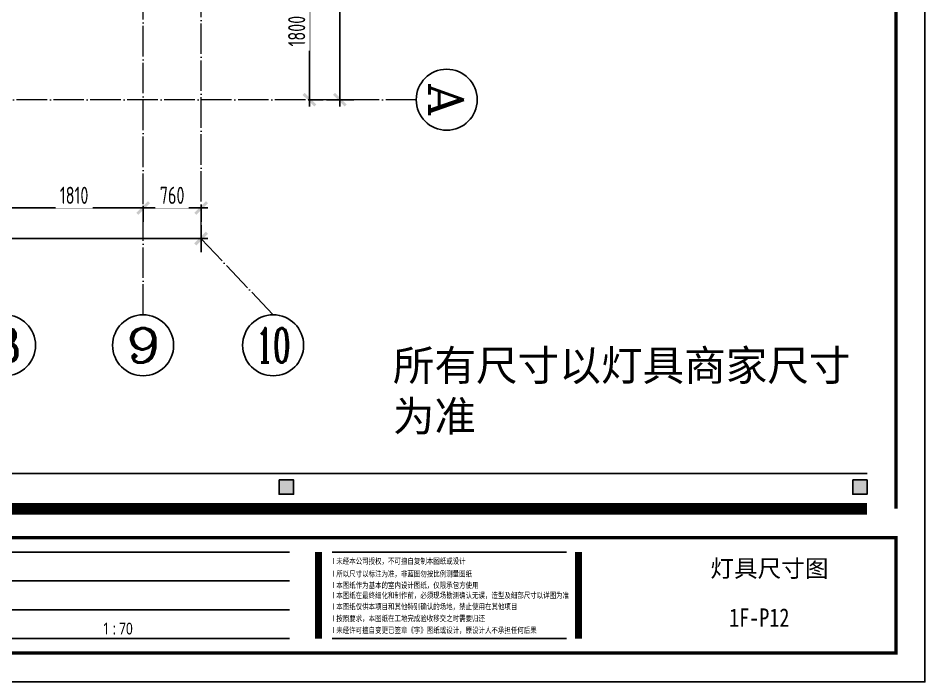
# Model space of a CAD drawing. Header units: inches. Extents: x -50945 to 250244, y -404780 to 18493.
# Drawn here: x 111220 to 123107, y -404780 to -396076 of the extents above; entities that cross this region are included whole.
import ezdxf
from ezdxf.enums import TextEntityAlignment as Align

# ---------------------------------------------------------------- set-up
doc = ezdxf.new("R2010")
doc.units = ezdxf.units.IN
doc.header["$MEASUREMENT"] = 0
doc.linetypes.add('DOTE', pattern=[2.42, 2, -0.2, 0.02, -0.2])
for name, color, linetype in [('0 @ 1 (1)', 7, 'Continuous'), ('15开关布置图-YJ', 2, 'Continuous'), ('AXIS', 1, 'Continuous'), ('AXIS_TEXT', 7, 'Continuous'), ('A图框', 7, 'Continuous'), ('D-ARCHI', 250, 'Continuous'), ('外标注', 50, 'Continuous')]:
    doc.layers.add(name, color=color, linetype=linetype)
doc.styles.add('04.YBC-外标注3.0', font='', dxfattribs={"width": 0.8, "height": 3})
doc.styles.add('05.YBC-内标注2.5', font='', dxfattribs={"width": 0.8, "height": 2.5})
doc.styles.add('_TCH_AXIS', font='COMPLEX', dxfattribs={"bigfont": 'GBCBIG'})
doc.styles.add('COMPLEX', font='COMPLEX')
doc.styles.add('HBA-DIMT', font='ARCHS.SHX', dxfattribs={"width": 0.8})
doc.styles.get("Standard").update_dxf_attribs({"font": 'Arial.ttf'})
doc.styles.add('宋体', font='', dxfattribs={"width": 0.8})
doc.styles.get('04.YBC-外标注3.0').set_extended_font_data('SimSun')
doc.styles.get('05.YBC-内标注2.5').set_extended_font_data('SimSun')
doc.styles.get('宋体').set_extended_font_data('SimSun')
doc.dimstyles.new('HBA_40', dxfattribs={"dimscale": 50, "dimtxt": 2.5, "dimasz": 0.1, "dimexe": 2, "dimexo": 2.5, "dimgap": 0.6, "dimtad": 1, "dimdec": 0, "dimrnd": 5, "dimzin": 0, "dimtxsty": 'HBA-DIMT', "dimblk": 'HBA_DIMENSION_TICK', "dimblk1": 'HBA_DIMENSION_TICK', "dimblk2": 'HBA_DIMENSION_TICK', "dimcen": 0.125, "dimclrd": 44, "dimclre": 44, "dimclrt": 2, "dimadec": 0, "dimazin": 0, "dimtfac": 1, "dimtdec": 0, "dimtix": 1, "dimtmove": 1, "dimatfit": 3, "dimldrblk": 'HBA_Leader_Dot', "dimfxl": 0, "dimtvp": 1, "dimtfill": 1, "dimtolj": 1, "dimtzin": 0, "dimarcsym": 0})

# ---------------------------------------------------------------- blocks, each defined once
blk = doc.blocks.new('HBA_DIMENSION_TICK')
at = {"color": 0, "linetype": 'ByBlock'}
for p, q in [((-10, 0), (0, 0)), ((0, 0), (10, 0))]:
    blk.add_line(p, q, dxfattribs=at)
at = {"color": 50, "linetype": 'ByBlock'}
blk.add_solid([(-10, -7), (-7, -10), (7, 10), (10, 7)], dxfattribs=at)
blk = doc.blocks.new('*D903')
at = {"layer": 'Defpoints', "color": 0, "transparency": 16777216}
for p in [(111048, -398311), (112859, -398311), (112859, -398566)]:
    blk.add_point(p, dxfattribs=at)
at = {"layer": '外标注', "color": 44, "lineweight": -2, "transparency": 16777216}
for p, q in [((111048, -398536), (111048, -398746)), ((111057, -398566), (112850, -398566)), ((112859, -398536), (112859, -398746))]:
    blk.add_line(p, q, dxfattribs=at)
at = {"layer": '外标注', "color": 44, "lineweight": -2, "transparency": 16777216, "xscale": 9, "yscale": 9, "zscale": 9, "rotation": 180}
blk.add_blockref('HBA_DIMENSION_TICK', (111048, -398566), dxfattribs=at)
at = {"layer": '外标注', "color": 44, "lineweight": -2, "transparency": 16777216, "xscale": 9, "yscale": 9, "zscale": 9}
blk.add_blockref('HBA_DIMENSION_TICK', (112859, -398566), dxfattribs=at)
at = {"layer": '外标注', "color": 2, "transparency": 16777216, "insert": (111954, -398400), "char_height": 225, "attachment_point": 5, "style": 'HBA-DIMT', "bg_fill": 3, "box_fill_scale": 1.25, "bg_fill_color": 256, "bg_fill_true_color": 13158600, "bg_fill_transparency": 0}
blk.add_mtext('\\A1;1810', dxfattribs=at)
blk = doc.blocks.new('HBA_Leader_Dot')
at = {"color": 0, "linetype": 'ByBlock'}
blk.add_line((-5, 0), (-10, 0), dxfattribs=at)
at = {"color": 0, "linetype": 'ByBlock', "const_width": 5}
blk.add_lwpolyline([(-2.5, 0, 1), (2.5, 0, 1)], format="xyb", close=True, dxfattribs=at)
blk = doc.blocks.new('*D904')
at = {"layer": 'Defpoints', "color": 0, "transparency": 16777216}
for p in [(112859, -398311), (113619, -398311), (113619, -398566)]:
    blk.add_point(p, dxfattribs=at)
at = {"layer": '外标注', "color": 44, "lineweight": -2, "transparency": 16777216}
for p, q in [((112859, -398536), (112859, -398746)), ((112868, -398566), (113610, -398566)), ((113619, -398536), (113619, -398746))]:
    blk.add_line(p, q, dxfattribs=at)
at = {"layer": '外标注', "color": 44, "lineweight": -2, "transparency": 16777216, "xscale": 9, "yscale": 9, "zscale": 9, "rotation": 180}
blk.add_blockref('HBA_DIMENSION_TICK', (112859, -398566), dxfattribs=at)
at = {"layer": '外标注', "color": 44, "lineweight": -2, "transparency": 16777216, "xscale": 9, "yscale": 9, "zscale": 9}
blk.add_blockref('HBA_DIMENSION_TICK', (113619, -398566), dxfattribs=at)
at = {"layer": '外标注', "color": 2, "transparency": 16777216, "insert": (113239, -398400), "char_height": 225, "attachment_point": 5, "style": 'HBA-DIMT', "bg_fill": 3, "box_fill_scale": 1.25, "bg_fill_color": 256, "bg_fill_true_color": 13158600, "bg_fill_transparency": 0}
blk.add_mtext('\\A1;760', dxfattribs=at)
blk = doc.blocks.new('*D905')
at = {"layer": 'Defpoints', "color": 0, "transparency": 16777216}
for p in [(98919, -398566), (113619, -398566), (113619, -398966)]:
    blk.add_point(p, dxfattribs=at)
at = {"layer": '外标注', "color": 44, "lineweight": -2, "transparency": 16777216}
for p, q in [((98919, -398791), (98919, -399146)), ((113619, -398791), (113619, -399146)), ((98928, -398966), (113610, -398966))]:
    blk.add_line(p, q, dxfattribs=at)
at = {"layer": '外标注', "color": 44, "lineweight": -2, "transparency": 16777216, "xscale": 9, "yscale": 9, "zscale": 9, "rotation": 180}
blk.add_blockref('HBA_DIMENSION_TICK', (98919, -398966), dxfattribs=at)
at = {"layer": '外标注', "color": 44, "lineweight": -2, "transparency": 16777216, "xscale": 9, "yscale": 9, "zscale": 9}
blk.add_blockref('HBA_DIMENSION_TICK', (113619, -398966), dxfattribs=at)
at = {"layer": '外标注', "color": 2, "transparency": 16777216, "insert": (106269, -398800), "char_height": 225, "attachment_point": 5, "style": 'HBA-DIMT', "bg_fill": 3, "box_fill_scale": 1.25, "bg_fill_color": 256, "bg_fill_true_color": 13158600, "bg_fill_transparency": 0}
blk.add_mtext('\\A1;14700', dxfattribs=at)
blk = doc.blocks.new('*D906')
at = {"layer": 'Defpoints', "color": 0, "transparency": 16777216}
for p in [(114797, -395348), (115039, -395348), (114797, -397146)]:
    blk.add_point(p, dxfattribs=at)
at = {"layer": '外标注', "color": 44, "lineweight": -2, "transparency": 16777216}
for p, q in [((115022, -395348), (115219, -395348)), ((115039, -397137), (115039, -395357)), ((115022, -397146), (115219, -397146))]:
    blk.add_line(p, q, dxfattribs=at)
at = {"layer": '外标注', "color": 44, "lineweight": -2, "transparency": 16777216, "xscale": 9, "yscale": 9, "zscale": 9}
for p, rotation in [((115039, -395348), 90), ((115039, -397146), 270)]:
    blk.add_blockref('HBA_DIMENSION_TICK', p, dxfattribs=dict(at, rotation=rotation))
at = {"layer": '外标注', "color": 2, "transparency": 16777216, "insert": (114872, -396247), "char_height": 225, "attachment_point": 5, "rotation": 90, "style": 'HBA-DIMT', "bg_fill": 3, "box_fill_scale": 1.25, "bg_fill_color": 256, "bg_fill_true_color": 13158600, "bg_fill_transparency": 0}
blk.add_mtext('\\A1;1800', dxfattribs=at)
blk = doc.blocks.new('*D910')
at = {"layer": 'Defpoints', "color": 0, "transparency": 16777216}
for p in [(115039, -387838), (115439, -387838), (115039, -397146)]:
    blk.add_point(p, dxfattribs=at)
at = {"layer": '外标注', "color": 44, "lineweight": -2, "transparency": 16777216}
for p, q in [((115264, -387838), (115619, -387838)), ((115439, -397137), (115439, -387847)), ((115264, -397146), (115619, -397146))]:
    blk.add_line(p, q, dxfattribs=at)
at = {"layer": '外标注', "color": 44, "lineweight": -2, "transparency": 16777216, "xscale": 9, "yscale": 9, "zscale": 9}
for p, rotation in [((115439, -387838), 90), ((115439, -397146), 270)]:
    blk.add_blockref('HBA_DIMENSION_TICK', p, dxfattribs=dict(at, rotation=rotation))
at = {"layer": '外标注', "color": 2, "transparency": 16777216, "insert": (115272, -392492), "char_height": 225, "attachment_point": 5, "rotation": 90, "style": 'HBA-DIMT', "bg_fill": 3, "box_fill_scale": 1.25, "bg_fill_color": 256, "bg_fill_true_color": 13158600, "bg_fill_transparency": 0}
blk.add_mtext('\\A1;9310', dxfattribs=at)
blk = doc.blocks.new('_AXISO')
blk.add_circle((0, 0), 0.5)
at = {"layer": 'AXIS_TEXT', "style": 'COMPLEX', "width": 1.041667}
blk.add_attdef('A', text='', height=0.56, dxfattribs=at).set_placement((-0.25, -0.28), (0.25, -0.28), align=Align.FIT)
blk = doc.blocks.new('gegeg')
at = {"layer": 'A图框'}
h = blk.add_hatch(color=256, dxfattribs=at)
h.dxf.hatch_style = 1
h.paths.add_polyline_path([(154931, -57558), (154756, -57558), (154756, -57733), (154931, -57733)])
h = blk.add_hatch(color=256, dxfattribs=at)
h.dxf.hatch_style = 1
h.paths.add_polyline_path([(161887, -57558), (161712, -57558), (161712, -57733), (161887, -57733)])
for p, q in [((133887, -57482), (161887, -57482)), ((151384, -58433), (154884, -58433)), ((155398, -58433), (158242, -58433)), ((151384, -58783), (154884, -58783)), ((151384, -59133), (154884, -59133)), ((151384, -59483), (154884, -59483)), ((155398, -59483), (158242, -59483))]:
    blk.add_line(p, q, dxfattribs=at)
for points in [[(162587, -39218), (162587, -60008), (133187, -60008), (133187, -39218)], [(154756, -57558), (154931, -57558), (154931, -57733), (154756, -57733)], [(161712, -57558), (161887, -57558), (161887, -57733), (161712, -57733)]]:
    blk.add_lwpolyline(points, close=True, dxfattribs=at)
for points, const_width in [([(133537, -40125), (133537, -39568), (162237, -39568), (162237, -57908)], 42), ([(161887, -57908), (133887, -57908)], 140), ([(155234, -58433), (155234, -59483)], 84), ([(158387, -58433), (158387, -59483)], 84)]:
    blk.add_lwpolyline(points, dxfattribs=dict(at, const_width=const_width))
at = {"layer": 'A图框', "const_width": 42}
blk.add_lwpolyline([(133537, -58258), (162237, -58258), (162237, -59658), (133537, -59658)], close=True, dxfattribs=at)
at = {"layer": '0 @ 1 (1)', "insert": (152579, -59363), "char_height": 175, "width": 3199.54, "attachment_point": 4, "style": '05.YBC-内标注2.5'}
blk.add_mtext('{\\fMicrosoft YaHei|b0|i0|c134|p34;\\H0.8x; 1 : 70}', dxfattribs=at)
at = {"layer": 'A图框', "char_height": 70, "attachment_point": 1, "style": '04.YBC-外标注3.0'}
for s, width, insert in [('{\\fArial Unicode MS|b0|i0|c134|p0;l 未经本公司授权，不可擅自复制本图纸或设计}', 1842.18, (155405, -58508)), ('{\\fArial Unicode MS|b0|i0|c134|p0;l 所以尺寸以标注为准，非蓝图勿按比例测量图纸}', 1906.2, (155405, -58662)), ('{\\fArial Unicode MS|b0|i0|c134|p0;l 本图纸作为基本的室内设计图纸，仅限承包方使用}', 2550.12, (155405, -58801)), ('{\\fArial Unicode MS|b0|i0|c134|p0;l 本图纸在最终细化和制作前，必须现场勘测确认无误，造型及细部尺寸以详图为准}', 3701.19, (155405, -58923)), ('{\\fArial Unicode MS|b0|i0|c134|p0;l 本图纸仅供本项目和其他特别确认的场地，禁止使用在其他项目}', 3008.74, (155405, -59060)), ('{\\fArial Unicode MS|b0|i0|c134|p0;l 按照要求，本图纸在工地完成验收移交之时需要归还}', 1941.8, (155405, -59203)), ('{\\fArial Unicode MS|b0|i0|c134|p0;l 未经许可擅自变更已签章《字》图纸或设计，原设计人不承担任何后果}', 3026.66, (155405, -59346))]:
    blk.add_mtext_dynamic_manual_height_columns(s, width=width, gutter_width=1, heights=[0], dxfattribs=dict(at, insert=insert))

msp = doc.modelspace()

# ---------------------------------------------------------------- block references
at = {"layer": 'AXIS'}
ref = msp.add_blockref('_AXISO', (116838.67, -397146.4), dxfattribs=dict(at, xscale=800, yscale=800, zscale=800, rotation=270))
ref.add_attrib('A', 'A', dxfattribs={"layer": 'AXIS_TEXT', "height": 452.55, "rotation": 270, "style": '_TCH_AXIS', "width": 1.166667}).set_placement((116612.4, -396920.13), (116612.4, -397372.68), align=Align.FIT)
ref = msp.add_blockref('_AXISO', (111048.37, -400366.4), dxfattribs=dict(at, xscale=800, yscale=800, zscale=800))
ref.add_attrib('A', '8', dxfattribs={"layer": 'AXIS_TEXT', "height": 452.55, "style": '_TCH_AXIS', "width": 1.5}).set_placement((110822.1, -400592.68), (111274.64, -400592.68), align=Align.FIT)
ref = msp.add_blockref('_AXISO', (112858.67, -400366.4), dxfattribs=dict(at, xscale=800, yscale=800, zscale=800))
ref.add_attrib('A', '9', dxfattribs={"layer": 'AXIS_TEXT', "height": 452.55, "style": '_TCH_AXIS', "width": 1.5}).set_placement((112632.4, -400592.68), (113084.95, -400592.68), align=Align.FIT)
ref = msp.add_blockref('_AXISO', (114563.34, -400366.4), dxfattribs=dict(at, xscale=800, yscale=800, zscale=800))
ref.add_attrib('A', '10', dxfattribs={"layer": 'AXIS_TEXT', "height": 452.548, "style": '_TCH_AXIS', "width": 0.724138}).set_placement((114337.06, -400592.68), (114789.61, -400592.68), align=Align.FIT)

# ---------------------------------------------------------------- texts
at = {"color": 253, "insert": (120541.39, -403815.63), "char_height": 242.164, "attachment_point": 1, "style": '宋体'}
msp.add_mtext_dynamic_manual_height_columns('1F-P12', width=66.2668, gutter_width=16.21, heights=[0], dxfattribs=at)
at = {"layer": '15开关布置图-YJ', "color": 241, "insert": (116132.1, -400429.81), "char_height": 400, "attachment_point": 1}
msp.add_mtext_dynamic_manual_height_columns('{\\fArial Unicode MS|b0|i0|c134|p0;所有尺寸以灯具商家尺寸为准}', width=6146.256, gutter_width=0.5, heights=[0], dxfattribs=at)
at = {"layer": 'A图框', "insert": (120295.43, -403177.71), "char_height": 227.0292, "attachment_point": 1}
msp.add_mtext_dynamic_manual_height_columns('{\\fArial Unicode MS|b0|i0|c134|p0;灯具尺寸图}', width=2770.8358, gutter_width=16.21, heights=[0], dxfattribs=at)

# ---------------------------------------------------------------- dimensions: what is measured, and where the dimension line sits
at = {"layer": '外标注'}
dim = msp.add_linear_dim(base=(115038.67, -395348.07), p1=(114796.89, -397146.4), p2=(114796.89, -395348.07), angle=270, dimstyle='HBA_40', override={"dimscale": 90, "dimfxl": 200, "dimfxlon": 1}, dxfattribs=at)
dim.commit()
dim.dimension.update_dxf_attribs({"geometry": '*D906', "text_midpoint": (114872.17, -396247.24)})
dim = msp.add_linear_dim(base=(112858.67, -398566.4), p1=(111048.37, -398311.36), p2=(112858.67, -398311.36), dimstyle='HBA_40', override={"dimscale": 90, "dimfxl": 200, "dimfxlon": 1}, dxfattribs=at)
dim.commit()
dim.dimension.update_dxf_attribs({"geometry": '*D903', "text_midpoint": (111953.52, -398399.9)})

# ---------------------------------------------------------------- next in the draw order: dimensions: what is measured, and where the dimension line sits
dim = msp.add_linear_dim(base=(115438.67, -387837.83), p1=(115038.67, -397146.4), p2=(115038.67, -387837.83), angle=90, dimstyle='HBA_40', override={"dimscale": 90, "dimfxl": 200, "dimfxlon": 1}, dxfattribs=at)
dim.commit()
dim.dimension.update_dxf_attribs({"geometry": '*D910', "text_midpoint": (115272.17, -392492.12)})
dim = msp.add_linear_dim(base=(113618.67, -398566.4), p1=(112858.67, -398311.36), p2=(113618.67, -398311.36), dimstyle='HBA_40', override={"dimscale": 90, "dimfxl": 200, "dimfxlon": 1}, dxfattribs=at)
dim.commit()
dim.dimension.update_dxf_attribs({"geometry": '*D904', "text_midpoint": (113238.67, -398399.9)})

# ---------------------------------------------------------------- next in the draw order: linework, layer by layer
at = {"layer": 'D-ARCHI', "color": 251, "linetype": 'DOTE', "lineweight": 5, "ltscale": 200}
msp.add_line((116438.67, -397146.4), (96111.41, -397146.4), dxfattribs=at)

# ---------------------------------------------------------------- next in the draw order: dimensions: what is measured, and where the dimension line sits
at = {"layer": '外标注'}
dim = msp.add_linear_dim(base=(113618.67, -398966.4), p1=(98918.67, -398566.4), p2=(113618.67, -398566.4), dimstyle='HBA_40', override={"dimscale": 90, "dimfxl": 200, "dimfxlon": 1}, dxfattribs=at)
dim.commit()
dim.dimension.update_dxf_attribs({"geometry": '*D905', "text_midpoint": (106268.67, -398799.9)})

# ---------------------------------------------------------------- next in the draw order: linework, layer by layer
at = {"layer": 'D-ARCHI', "color": 251, "linetype": 'DOTE', "lineweight": 5, "ltscale": 200}
for p, q in [((113618.67, -398966.4), (113618.67, -385017.83)), ((112858.67, -399966.4), (112858.67, -392438.07)), ((113618.67, -398968.9), (114563.34, -399966.4))]:
    msp.add_line(p, q, dxfattribs=at)

# ---------------------------------------------------------------- next in the draw order: block references
at = {"layer": '15开关布置图-YJ', "color": 2, "xscale": 1.081091401797356, "yscale": 1.081091401797356, "zscale": 1.081091401797356}
msp.add_blockref('gegeg', (-52664.31, -339905.86), dxfattribs=at)

doc.saveas('drawing.dxf')
